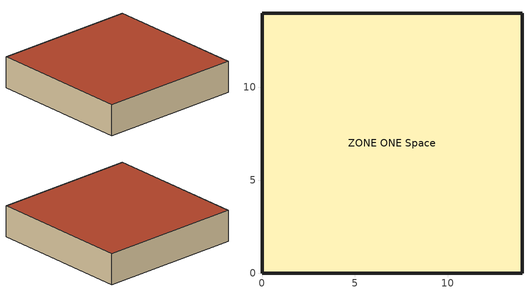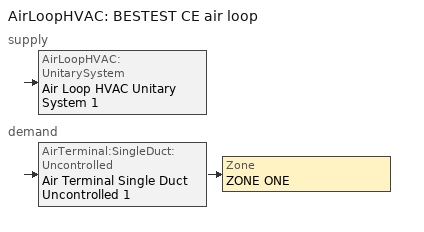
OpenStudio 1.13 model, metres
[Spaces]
ZONE ONE Space
 floor outside (LTWALL): 14,14 14,0 0,0 0,14 z0
 wall outside (LTWALL): 14,14 0,14 0,0 14,0 14,14 z0:3
 roof outside (LTWALL): 14,0 14,14 0,14 0,0 z3
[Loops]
AirLoopHVAC 'BESTEST CE air loop'
 supply: AirLoopHVAC:UnitarySystem 'Air Loop HVAC Unitary System 1'
 demand: AirTerminal:SingleDuct:Uncontrolled 'Air Terminal Single Duct Uncontrolled 1' > Zone 'ZONE ONE'
[Site]
NEW_ORLEANS_LA_USA: Latitude {deg}=29.98; Longitude {deg}=-90.25; Time Zone {hr}=-6; Elevation {m}=3; Terrain=Country
[ClimateZones]
Climate Zone Institution Name 1=ASHRAE; Climate Zone Document Name 1=ANSI/ASHRAE Standard 169; Climate Zone Document Year 1=2006; Climate Zone Institution Name 2=CEC; Climate Zone Document Name 2=California Climate Zone Descriptions; Climate Zone Document Year 2=1995
[SizingPeriod:DesignDay] Maximum Dry-Bulb Temperature {C}=23; Daily Dry-Bulb Temperature Range {deltaC}=0; Humidity Indicating Conditions at Maximum Dry-Bulb=23; Barometric Pressure {Pa}=31000; Wind Speed {m/s}=0; Wind Direction {deg}=0; Sky Clearness=0; Snow Indicator=0; Day of Month=1; Month=1; Daylight Saving Time Indicator=0; Humidity Indicating Type=WetBulb; Dry-Bulb Temperature Range Modifier Type=DefaultMultipliers; Solar Model Indicator=AshraeClearSky
Name | Day Type
Sizing Period Design Day 1 | SummerDesignDay
Sizing Period Design Day 2 | WinterDesignDay
[Building]
BESTEST Case CE500 - Base Case (0% OA): North Axis {deg}=0
[Construction]
LTWALL: INSULATION-EXT, INSULATION-INT
[Material:NoMass] Roughness=VerySmooth; Thermal Resistance {m2-K/W}=162.5; Thermal Absorptance=0.9
Name | Solar Absorptance | Visible Absorptance
INSULATION-EXT | 0.1 | 0.1
INSULATION-INT | 0.6 | 0.6
[ThermalZone]
ZONE ONE: Multiplier=1; Ceiling Height {m}=3; Volume {m3}=588; Thermostat=Thermostat Setpoint Dual Setpoint 1; Use Ideal Air Loads=No
[Sizing:Zone]
ZONE ONE: Zone Cooling Design Supply Air Temperature Input Method=SupplyAirTemperature; Zone Cooling Design Supply Air Temperature {C}=14; Zone Cooling Design Supply Air Temperature Difference {deltaC}=11.11; Zone Heating Design Supply Air Temperature Input Method=SupplyAirTemperature; Zone Heating Design Supply Air Temperature {C}=40; Zone Heating Design Supply Air Temperature Difference {deltaC}=11.11; Zone Cooling Design Supply Air Humidity Ratio {kg-H2O/kg-air}=0.0085; Zone Heating Design Supply Air Humidity Ratio {kg-H2O/kg-air}=0.008; Cooling Design Air Flow Method=DesignDay; Heating Design Air Flow Method=DesignDay; Account for Dedicated Outdoor Air System=No; Dedicated Outdoor Air System Control Strategy=NeutralSupplyAir; Dedicated Outdoor Air Low Setpoint Temperature for Design {C}=autosize; Dedicated Outdoor Air High Setpoint Temperature for Design {C}=autosize
[Zone equipment]
ZONE ONE: Air Terminal Single Duct Uncontrolled 1
[Space]
ZONE ONE Space: Thermal Zone=ZONE ONE
[OtherEquipment] Space or SpaceType=ZONE ONE Space
Name | Other Equipment Definition | Schedule
CE_sens_mid2_inst | CE_sens_mid | CE500_sens_mid2
CE_lat_mid2_inst | CE_lat_mid2 | CE500_lat_mid2
[OtherEquipment:Definition] Design Level Calculation Method=EquipmentLevel
Name | Design Level {W} | Fraction Latent | Fraction Radiant
CE_sens_mid | 18758
CE_lat_mid2 | 7621 | 1 | 0
[ThermostatSetpoint:DualSetpoint]
Thermostat Setpoint Dual Setpoint 1: Heating Setpoint Temperature Schedule=No Heating; Cooling Setpoint Temperature Schedule=25.0 C
[AirLoopHVAC]
BESTEST CE air loop: Availability Schedule=Always On Discrete; Design Supply Air Flow Rate {m3/s}=1.888
[Sizing:System]
BESTEST CE air loop: Type of Load to Size On=Sensible; Design Outdoor Air Flow Rate {m3/s}=1.888; Minimum System Air Flow Ratio=0.3; Preheat Design Temperature {C}=7; Preheat Design Humidity Ratio {kg-H2O/kg-Air}=0.008; Precool Design Temperature {C}=12.8; Precool Design Humidity Ratio {kg-H2O/kg-Air}=0.008; Central Cooling Design Supply Air Temperature {C}=12.8; Central Heating Design Supply Air Temperature {C}=16.7; Sizing Option=NonCoincident; 100% Outdoor Air in Cooling=Yes; 100% Outdoor Air in Heating=Yes; Central Cooling Design Supply Air Humidity Ratio {kg-H2O/kg-Air}=0.0085; Central Heating Design Supply Air Humidity Ratio {kg-H2O/kg-Air}=0.008; Cooling Design Air Flow Method=DesignDay; Cooling Design Air Flow Rate {m3/s}=0; Heating Design Air Flow Method=DesignDay; Heating Design Air Flow Rate {m3/s}=0; System Outdoor Air Method=ZoneSum; Zone Maximum Outdoor Air Fraction=1; Cooling Supply Air Flow Rate Per Floor Area {m3/s-m2}=0.00996765; Cooling Fraction of Autosized Cooling Supply Air Flow Rate=1; Cooling Supply Air Flow Rate Per Unit Cooling Capacity {m3/s-W}=3.94755e-05; Heating Supply Air Flow Rate Per Floor Area {m3/s-m2}=0.00996765; Heating Fraction of Autosized Heating Supply Air Flow Rate=1; Heating Fraction of Autosized Cooling Supply Air Flow Rate=1; Heating Supply Air Flow Rate Per Unit Heating Capacity {m3/s-W}=3.15882e-05; Cooling Design Capacity Method=CoolingDesignCapacity; Cooling Design Capacity {W}=33280; Cooling Design Capacity Per Floor Area {W/m2}=234.7; Fraction of Autosized Cooling Design Capacity=1; Heating Design Capacity Method=HeatingDesignCapacity; Heating Design Capacity {W}=0; Heating Design Capacity Per Floor Area {W/m2}=157; Fraction of Autosized Heating Design Capacity=1; Central Cooling Capacity Control Method=OnOff
[Coil:Cooling:DX:SingleSpeed]
Coil Cooling DX Single Speed 1: Availability Schedule=Always On Discrete; Rated Total Cooling Capacity {W}=33280; Rated Sensible Heat Ratio=0.78245; Rated COP {W/W}=3.0448; Rated Air Flow Rate {m3/s}=1.888; Rated Evaporator Fan Power Per Volume Flow Rate {W/(m3/s)}=773.3; Total Cooling Capacity Function of Temperature Curve=Curve Biquadratic 1; Total Cooling Capacity Function of Flow Fraction Curve=Curve Quadratic 1; Energy Input Ratio Function of Temperature Curve=Curve Biquadratic 2; Energy Input Ratio Function of Flow Fraction Curve=Curve Quadratic 2; Part Load Fraction Correlation Curve=Curve Quadratic 3; Condenser Type=AirCooled; Evaporative Condenser Effectiveness=0; Evaporative Condenser Air Flow Rate {m3/s}=Autosize; Evaporative Condenser Pump Rated Power Consumption {W}=Autosize; Crankcase Heater Capacity {W}=0; Maximum Outdoor Dry-Bulb Temperature for Crankcase Heater Operation {C}=0; Basin Heater Capacity {W/K}=0; Basin Heater Setpoint Temperature {C}=10
[Fan:OnOff]
Fan On Off 1: Availability Schedule=Always On Discrete; Fan Efficiency=0.11374; Pressure Rise {Pa}=74.7; Maximum Flow Rate {m3/s}=1.888; Motor Efficiency=0.94; Motor In Airstream Fraction=1; Fan Power Ratio Function of Speed Ratio Curve=Fan On Off Power Curve; Fan Efficiency Ratio Function of Speed Ratio Curve=Fan On Off Efficiency Curve
[AirLoopHVAC:UnitarySystem]
Air Loop HVAC Unitary System 1: Control Type=Load; Controlling Zone or Thermostat Location=ZONE ONE; Dehumidification Control Type=None; Availability Schedule=Always On Discrete; Supply Fan=Fan On Off 1; Fan Placement=DrawThrough; Supply Air Fan Operating Mode Schedule=Always Off Discrete; DX Heating Coil Sizing Ratio=1; Cooling Coil=Coil Cooling DX Single Speed 1; Use DOAS DX Cooling Coil=No; DOAS DX Cooling Coil Leaving Minimum Air Temperature {C}=2; Latent Load Control=SensibleOnlyLoadControl; Supply Air Flow Rate Method During Cooling Operation=SupplyAirFlowRate; Supply Air Flow Rate During Cooling Operation {m3/s}=1.888; Supply Air Flow Rate During Heating Operation {m3/s}=autosize; Supply Air Flow Rate Method When No Cooling or Heating is Required=SupplyAirFlowRate; Supply Air Flow Rate When No Cooling or Heating is Required {m3/s}=0; Maximum Supply Air Temperature {C}=80; Maximum Outdoor Dry-Bulb Temperature for Supplemental Heater Operation {C}=21; Maximum Cycling Rate {cycles/hr}=2.5; Heat Pump Time Constant {s}=60; Fraction of On-Cycle Power Use=0.01; Heat Pump Fan Delay Time {s}=60; Ancilliary On-Cycle Electric Power {W}=0; Ancilliary Off-Cycle Electric Power {W}=0
[AirTerminal:SingleDuct:Uncontrolled]
Air Terminal Single Duct Uncontrolled 1: Availability Schedule=Always On Discrete; Maximum Air Flow Rate {m3/s}=1.888
[Schedule:Ruleset]
Name | Default Day Schedule
CE500_sens_mid2 | Schedule Day 39
CE500_lat_mid2 | Schedule Day 51
No Heating | Schedule Day 2
[Schedule:Day]
Schedule Day 39; Schedule Day 51: 24, 0, 0
Schedule Day 40; Schedule Day 52: 8, 0, 0, 12, 0, 0.5, 14, 0, 0.75, 16, 0, 1, 20, 0, 0.5, 24, 0, 0.375
Schedule Day 41; Schedule Day 53: 8, 0, 0, 14, 0, 0.5, 24, 0, 0
Schedule Day 42; Schedule Day 54: 8, 0, 0.375, 12, 0, 0.5, 14, 0, 0.75, 16, 0, 1, 20, 0, 0.5, 24, 0, 0.375
Schedule Day 43; Schedule Day 55: 8, 0, 0, 17, 0, 0.5, 24, 0, 0
Schedule Day 44; Schedule Day 56: 9, 0, 0, 16, 0, 0.375, 24, 0, 0
Schedule Day 2: 24, 0, -100
[Schedule:Rule] Apply Sunday=Yes; Apply Monday=Yes; Apply Tuesday=Yes; Apply Wednesday=Yes; Apply Thursday=Yes; Apply Friday=Yes; Apply Saturday=Yes; Date Specification Type=DateRange
Name | Schedule Ruleset | Rule Order | Day Schedule | Start Month | Start Day | End Month | End Day
Schedule Rule 21 | CE500_sens_mid2 | 0 | Schedule Day 40 | 10 | 19 | 11 | 5
Schedule Rule 22 | CE500_sens_mid2 | 1 | Schedule Day 41 | 10 | 12 | 10 | 18
Schedule Rule 23 | CE500_sens_mid2 | 2 | Schedule Day 42 | 4 | 21 | 10 | 11
Schedule Rule 24 | CE500_sens_mid2 | 3 | Schedule Day 43 | 4 | 12 | 4 | 20
Schedule Rule 25 | CE500_sens_mid2 | 4 | Schedule Day 44 | 3 | 11 | 4 | 10
Schedule Rule 31 | CE500_lat_mid2 | 0 | Schedule Day 52 | 10 | 19 | 11 | 5
Schedule Rule 32 | CE500_lat_mid2 | 1 | Schedule Day 53 | 10 | 12 | 10 | 18
Schedule Rule 33 | CE500_lat_mid2 | 2 | Schedule Day 54 | 4 | 21 | 10 | 11
Schedule Rule 34 | CE500_lat_mid2 | 3 | Schedule Day 55 | 4 | 12 | 4 | 20
Schedule Rule 35 | CE500_lat_mid2 | 4 | Schedule Day 56 | 3 | 11 | 4 | 10
[Schedule:Constant]
Name | Value
25.0 C | 25
Always On Discrete | 1
Always Off Discrete | 0
[Curve:Biquadratic] Minimum Value of x=0; Maximum Value of x=100; Minimum Value of y=0; Maximum Value of y=100
Name | Coefficient1 Constant | Coefficient2 x | Coefficient3 x**2 | Coefficient4 y | Coefficient5 y**2 | Coefficient6 x*y
Curve Biquadratic 1 | 0.825119 | 0.0144614 | 0.000525383 | -0.00380586 | -2.71284e-05 | -0.000198505
Curve Biquadratic 2 | 0.630056 | -0.0119982 | 0.000136923 | 0.0146366 | 0.000164506 | -0.000238463
[Curve:Quadratic] Coefficient3 x**2=0; Minimum Value of x=0; Maximum Value of x=1
Name | Coefficient1 Constant | Coefficient2 x
Curve Quadratic 1; Curve Quadratic 2 | 1 | 0
Curve Quadratic 3 | 0.771 | 0.229
[Curve:Exponent]
Fan On Off Power Curve: Coefficient1 Constant=1; Coefficient2 Constant=0; Coefficient3 Constant=0; Minimum Value of x=0; Maximum Value of x=1
[Curve:Cubic]
Fan On Off Efficiency Curve: Coefficient1 Constant=1; Coefficient2 x=0; Coefficient3 x**2=0; Coefficient4 x**3=0; Minimum Value of x=0; Maximum Value of x=1
